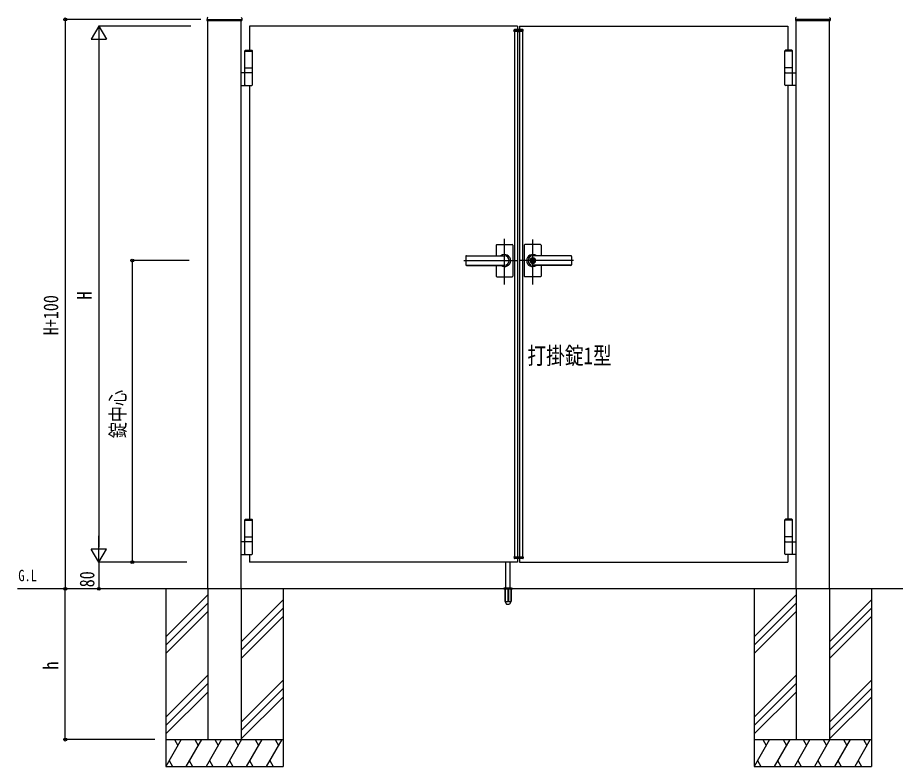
# Model space of a CAD drawing. Units: millimetres, scale not verified. Extents: x -4205 to 4205, y -2970 to 2970.
# Drawn here: x -1500 to 1120, y -658 to 1578 of the extents above; entities that cross this region are included whole.
import ezdxf
from ezdxf.enums import TextEntityAlignment as Align

# ---------------------------------------------------------------- set-up
doc = ezdxf.new("R2010")
doc.units = ezdxf.units.MM
doc.header["$LTSCALE"] = 10
for name, color, linetype in [('0-2_USER1', 3, 'Continuous'), ('0-3_YKK_12', 2, 'Continuous'), ('0-5_YKK_A1', 4, 'Continuous'), ('0-6_YKK_D', 6, 'Continuous')]:
    doc.layers.add(name, color=color, linetype=linetype)
doc.styles.add('ＭＳ ゴシック', font='')
doc.styles.get('ＭＳ ゴシック').set_extended_font_data('MS Gothic')

msp = doc.modelspace()

# ---------------------------------------------------------------- linework, layer by layer
at = {"layer": '0-3_YKK_12'}
for p, q in [((-4.98, 1534.33), (-4.98, 1544.33)), ((-46.98, 781.42), (-46.98, 916.89)), ((37.02, 780.73), (37.02, 915.51)), ((-168.24, 852.33), (-7.98, 852.33)), ((158.28, 852.33), (-1.98, 852.33))]:
    msp.add_line(p, q, dxfattribs=at)
at = {"layer": '0-5_YKK_A1'}
for p, q in [((-934.73, 1576.02), (-935.08, 1569.36)), ((-932.98, 1572.33), (-932.98, 1568.83)), ((-831.23, 1576.02), (-830.88, 1569.36)), ((821.27, 1576.02), (820.92, 1569.36)), ((923.02, 1572.33), (923.02, 1568.83)), ((924.77, 1576.02), (925.12, 1569.36)), ((-934.58, 1568.83), (-831.38, 1568.83)), ((-932.98, -127.67), (-932.98, 1568.83)), ((-832.98, -127.67), (-832.98, 1568.83)), ((-7.98, 1552.33), (-7.98, 1541.83)), ((-1.98, 1552.33), (-1.98, 1541.83)), ((821.42, 1568.83), (924.62, 1568.83)), ((823.02, -127.67), (823.02, 1568.83)), ((923.02, -127.67), (923.02, 1568.83)), ((-18.88, 1536.83), (-18.67, 1540.88)), ((-18.88, 1536.83), (8.92, 1536.83)), ((7.71, 1541.83), (-17.67, 1541.83)), ((-16.98, 1538.83), (7.02, 1538.83)), ((-16.98, 1538.83), (-16.98, 1536.83)), ((-16.98, 1536.83), (-16.98, -32.17)), ((-7.98, 1536.83), (-7.98, -32.17)), ((-1.98, 1536.83), (-1.98, -32.17)), ((7.02, 1538.83), (7.02, 1536.83)), ((7.02, 1536.83), (7.02, -32.17)), ((8.92, 1536.83), (8.71, 1540.88)), ((-820.48, 1480.33), (-822.48, 1478.33)), ((-822.48, 1478.33), (-799.48, 1478.33)), ((-822.48, 1477.33), (-799.48, 1477.33)), ((-820.48, 1480.33), (-801.48, 1480.33)), ((-801.48, 1480.33), (-799.48, 1478.33)), ((791.52, 1480.33), (789.52, 1478.33)), ((812.52, 1478.33), (789.52, 1478.33)), ((812.52, 1477.33), (789.52, 1477.33)), ((810.52, 1480.33), (791.52, 1480.33)), ((810.52, 1480.33), (812.52, 1478.33)), ((-822.48, 1427.33), (-799.48, 1427.33)), ((812.52, 1427.33), (789.52, 1427.33)), ((-799.48, 1413.33), (-832.98, 1413.33)), ((-822.48, 1376.83), (-822.48, 1411.83)), ((-799.48, 1376.83), (-799.48, 1411.83)), ((789.52, 1413.33), (823.02, 1413.33)), ((789.52, 1376.83), (789.52, 1411.83)), ((812.52, 1376.83), (812.52, 1411.83)), ((-832.98, 1375.33), (-800.98, 1375.33)), ((-807.98, 1375.33), (-807.98, 80.33)), ((823.02, 1375.33), (791.02, 1375.33)), ((798.02, 1375.33), (798.02, 80.33)), ((-71.98, 898.33), (-71.98, 866.83)), ((-69.98, 900.33), (-23.98, 900.33)), ((-21.98, 898.33), (-21.98, 852.33)), ((12.02, 898.33), (12.02, 852.33)), ((60.02, 900.33), (14.02, 900.33)), ((62.02, 898.33), (62.02, 866.83)), ((-162.98, 864.83), (-162.98, 839.83)), ((-160.98, 866.83), (-46.98, 866.83)), ((-160.98, 866.33), (-46.98, 866.33)), ((151.02, 866.83), (37.02, 866.83)), ((151.02, 866.33), (37.02, 866.33)), ((153.02, 864.83), (153.02, 839.83)), ((-21.98, 852.33), (-21.98, 806.33)), ((12.02, 852.33), (12.02, 806.33)), ((36.12, 856.88), (36.12, 853.83)), ((36.12, 856.88), (37.92, 856.88)), ((37.44, 853.01), (36.12, 853.83)), ((37.44, 851.65), (36.12, 850.83)), ((36.12, 850.83), (36.12, 847.78)), ((36.12, 847.78), (37.92, 847.78)), ((38.02, 860.53), (37.02, 860.53)), ((38.02, 844.13), (37.02, 844.13)), ((37.92, 856.88), (37.92, 854.28)), ((37.92, 850.38), (37.92, 847.78)), ((39.72, 853.33), (38.1, 854)), ((38.1, 850.66), (39.72, 851.33)), ((39.72, 853.33), (39.72, 851.33)), ((-160.98, 838.33), (-46.98, 838.33)), ((-160.98, 837.83), (-46.98, 837.83)), ((-71.98, 837.83), (-71.98, 806.33)), ((151.02, 838.33), (37.02, 838.33)), ((151.02, 837.83), (37.02, 837.83)), ((62.02, 837.83), (62.02, 806.33)), ((-69.98, 804.33), (-23.98, 804.33)), ((60.02, 804.33), (14.02, 804.33)), ((-820.48, 80.33), (-822.48, 78.33)), ((-820.48, 80.33), (-801.48, 80.33)), ((-801.48, 80.33), (-799.48, 78.33)), ((791.52, 80.33), (789.52, 78.33)), ((810.52, 80.33), (791.52, 80.33)), ((810.52, 80.33), (812.52, 78.33)), ((-822.48, 78.33), (-799.48, 78.33)), ((-822.48, 77.33), (-799.48, 77.33)), ((812.52, 78.33), (789.52, 78.33)), ((812.52, 77.33), (789.52, 77.33)), ((-822.48, 27.33), (-799.48, 27.33)), ((812.52, 27.33), (789.52, 27.33)), ((-799.48, 13.33), (-832.98, 13.33)), ((-822.48, -23.17), (-822.48, 11.83)), ((-799.48, -23.17), (-799.48, 11.83)), ((789.52, 13.33), (823.02, 13.33)), ((789.52, -23.17), (789.52, 11.83)), ((812.52, -23.17), (812.52, 11.83)), ((-832.98, -24.67), (-800.98, -24.67)), ((-807.98, -24.67), (-807.98, -47.67)), ((823.02, -24.67), (791.02, -24.67)), ((798.02, -24.67), (798.02, -47.67)), ((-7.98, -47.67), (-807.98, -47.67)), ((-42.98, -124.67), (-42.98, -47.17)), ((-29.98, -124.67), (-29.98, -47.17)), ((-18.88, -32.17), (8.92, -32.17)), ((-18.88, -32.17), (-18.67, -36.22)), ((7.71, -37.17), (-17.67, -37.17)), ((-16.98, -34.17), (-16.98, -32.17)), ((-16.98, -34.17), (7.02, -34.17)), ((-7.98, -37.17), (-7.98, -47.67)), ((-1.98, -37.17), (-1.98, -47.67)), ((-1.98, -47.67), (798.02, -47.67)), ((7.02, -34.17), (7.02, -32.17)), ((8.92, -32.17), (8.71, -36.22)), ((1373.02, -127.67), (-1500.45, -127.67)), ((-1057.98, -127.67), (-1057.98, -657.67)), ((-932.98, -127.67), (-932.98, -577.67)), ((-832.98, -127.67), (-832.98, -577.67)), ((-707.98, -127.67), (-707.98, -657.67)), ((-49.48, -126.83), (-49.48, -127.67)), ((-49.48, -127.67), (-23.48, -127.67)), ((-49.19, -126.13), (-23.77, -126.13)), ((-45.48, -124.67), (-48.82, -125.89)), ((-45.73, -127.67), (-45.73, -164.7)), ((-45.48, -124.67), (-27.48, -124.67)), ((-45.17, -127.67), (-45.17, -165.67)), ((-37.48, -127.67), (-37.48, -165.67)), ((-35.48, -127.67), (-35.48, -165.67)), ((-27.79, -127.67), (-27.79, -165.67)), ((-27.48, -124.67), (-24.14, -125.89)), ((-27.23, -127.67), (-27.23, -164.7)), ((-23.48, -126.83), (-23.48, -127.67)), ((698.02, -127.67), (698.02, -657.67)), ((823.02, -127.67), (823.02, -577.67)), ((923.02, -127.67), (923.02, -577.67)), ((1048.02, -127.67), (1048.02, -657.67)), ((-932.98, -145.46), (-1057.98, -270.46)), ((823.02, -145.46), (698.02, -270.46)), ((-932.98, -170.46), (-1057.98, -295.46)), ((-707.98, -160.46), (-832.98, -285.46)), ((-45.73, -164.7), (-40.84, -173.17)), ((-45.17, -165.67), (-37.48, -165.67)), ((-39.97, -173.67), (-32.99, -173.67)), ((-37.48, -164.7), (-35.48, -164.7)), ((-35.48, -165.67), (-27.79, -165.67)), ((-27.23, -164.7), (-32.12, -173.17)), ((823.02, -170.46), (698.02, -295.46)), ((1048.02, -160.46), (923.02, -285.46)), ((-932.98, -195.46), (-1057.98, -320.46)), ((-707.98, -185.46), (-832.98, -310.46)), ((823.02, -195.46), (698.02, -320.46)), ((1048.02, -185.46), (923.02, -310.46)), ((-707.98, -210.46), (-832.98, -335.46)), ((1048.02, -210.46), (923.02, -335.46)), ((-932.98, -385.46), (-1057.98, -510.46)), ((823.02, -385.46), (698.02, -510.46)), ((-932.98, -410.46), (-1057.98, -535.46)), ((-707.98, -400.46), (-832.98, -525.46)), ((823.02, -410.46), (698.02, -535.46)), ((1048.02, -400.46), (923.02, -525.46)), ((-932.98, -435.46), (-1057.98, -560.46)), ((-707.98, -425.46), (-832.98, -550.46)), ((823.02, -435.46), (698.02, -560.46)), ((1048.02, -425.46), (923.02, -550.46)), ((-707.98, -450.46), (-832.98, -575.46)), ((1048.02, -450.46), (923.02, -575.46)), ((-1057.98, -577.67), (-707.98, -577.67)), ((-1011.79, -577.67), (-1057.98, -657.67)), ((-1031.79, -577.67), (-1021.79, -594.99)), ((-951.79, -577.67), (-997.98, -657.67)), ((-971.79, -577.67), (-961.79, -594.99)), ((-891.79, -577.67), (-937.98, -657.67)), ((-932.98, -577.67), (-832.98, -577.67)), ((-911.79, -577.67), (-901.79, -594.99)), ((-831.79, -577.67), (-877.98, -657.67)), ((-851.79, -577.67), (-841.79, -594.99)), ((-771.79, -577.67), (-817.98, -657.67)), ((-791.79, -577.67), (-781.79, -594.99)), ((-711.79, -577.67), (-757.98, -657.67)), ((-731.79, -577.67), (-721.79, -594.99)), ((698.02, -577.67), (1048.02, -577.67)), ((744.21, -577.67), (698.02, -657.67)), ((724.21, -577.67), (734.21, -594.99)), ((804.21, -577.67), (758.02, -657.67)), ((784.21, -577.67), (794.21, -594.99)), ((864.21, -577.67), (818.02, -657.67)), ((823.02, -577.67), (923.02, -577.67)), ((844.21, -577.67), (854.21, -594.99)), ((924.21, -577.67), (878.02, -657.67)), ((904.21, -577.67), (914.21, -594.99)), ((984.21, -577.67), (938.02, -657.67)), ((964.21, -577.67), (974.21, -594.99)), ((1044.21, -577.67), (998.02, -657.67)), ((1024.21, -577.67), (1034.21, -594.99)), ((-1047.98, -640.35), (-1037.98, -657.67)), ((-987.98, -640.35), (-977.98, -657.67)), ((-927.98, -640.35), (-917.98, -657.67)), ((-867.98, -640.35), (-857.98, -657.67)), ((-807.98, -640.35), (-797.98, -657.67)), ((-747.98, -640.35), (-737.98, -657.67)), ((708.02, -640.35), (718.02, -657.67)), ((768.02, -640.35), (778.02, -657.67)), ((828.02, -640.35), (838.02, -657.67)), ((888.02, -640.35), (898.02, -657.67)), ((948.02, -640.35), (958.02, -657.67)), ((1008.02, -640.35), (1018.02, -657.67)), ((-1057.98, -657.67), (-707.98, -657.67)), ((698.02, -657.67), (1048.02, -657.67))]:
    msp.add_line(p, q, dxfattribs=at)
for points in [[(-932.98, 1572.33), (-832.98, 1572.33), (-832.98, 1568.83)], [(923.02, 1572.33), (823.02, 1572.33), (823.02, 1568.83)], [(-7.98, 1552.33), (-807.98, 1552.33), (-807.98, 1480.33)], [(-1.98, 1552.33), (798.02, 1552.33), (798.02, 1480.33)], [(-822.48, 1413.33), (-822.48, 1427.33), (-822.48, 1478.33)], [(-799.48, 1413.33), (-799.48, 1427.33), (-799.48, 1478.33)], [(789.52, 1413.33), (789.52, 1427.33), (789.52, 1478.33)], [(812.52, 1413.33), (812.52, 1427.33), (812.52, 1478.33)], [(-822.48, 13.33), (-822.48, 27.33), (-822.48, 78.33)], [(-799.48, 13.33), (-799.48, 27.33), (-799.48, 78.33)], [(789.52, 13.33), (789.52, 27.33), (789.52, 78.33)], [(812.52, 13.33), (812.52, 27.33), (812.52, 78.33)]]:
    msp.add_lwpolyline(points, dxfattribs=at)
msp.add_circle((37.02, 852.33), 6.6, dxfattribs=at)
for centre, radius, start, end in [((-932.73, 1575.91), 2, 99.00123, 177), ((-833.23, 1575.91), 2, 3, 80.99877), ((823.27, 1575.91), 2, 99.00123, 177), ((922.77, 1575.91), 2, 3, 80.99877), ((-934.58, 1569.33), 0.5, 177, 270), ((-831.38, 1569.33), 0.5, 270, 3), ((821.42, 1569.33), 0.5, 177, 270), ((924.62, 1569.33), 0.5, 270, 3), ((-17.67, 1540.83), 1, 90, 177), ((7.71, 1540.83), 1, 3, 90), ((-820.98, 1411.83), 1.5, 90, 180), ((-800.98, 1411.83), 1.5, 360, 90), ((791.02, 1411.83), 1.5, 90, 180), ((811.02, 1411.83), 1.5, 360, 90), ((-820.98, 1376.83), 1.5, 180, 270), ((-800.98, 1376.83), 1.5, 270, 360), ((791.02, 1376.83), 1.5, 180, 270), ((811.02, 1376.83), 1.5, 270, 360), ((-69.98, 898.33), 2, 90, 180), ((-23.98, 898.33), 2, 360, 90), ((14.02, 898.33), 2, 90, 180), ((60.02, 898.33), 2, 0, 90), ((-160.98, 864.83), 2, 90, 180), ((-160.98, 864.33), 2, 90, 180), ((-46.98, 852.33), 18, 359.99634, 126.33606), ((-46.98, 852.33), 14, 270, 90), ((37.02, 852.33), 18, 53.66394, 180.00366), ((37.02, 852.33), 14, 90, 270), ((151.02, 864.83), 2, 0, 90), ((151.02, 864.33), 2, 0, 90), ((-160.98, 840.33), 2, 180, 270), ((-160.98, 839.83), 2, 180, 270), ((-46.98, 852.33), 18, 233.66394, 359.99634), ((37.02, 852.33), 18, 180.00366, 306.33606), ((37.02, 852.33), 8.2, 90, 270), ((37.02, 852.33), 4, 103.00288, 256.99712), ((37.02, 852.33), 2, 116.74368, 243.25632), ((37.02, 852.33), 0.8, 301.82132, 58.17868), ((37.02, 852.33), 4, 283.00288, 76.99712), ((38.22, 854.28), 0.3, 180, 247.38014), ((38.22, 850.38), 0.3, 112.61986, 180), ((38.02, 852.33), 8.2, 270, 90), ((151.02, 840.33), 2, 270, 0), ((151.02, 839.83), 2, 270, 0), ((-69.98, 806.33), 2, 180, 270), ((-23.98, 806.33), 2, 270, 360), ((14.02, 806.33), 2, 180, 270), ((60.02, 806.33), 2, 270, 0), ((-820.98, 11.83), 1.5, 90, 180), ((-800.98, 11.83), 1.5, 360, 90), ((791.02, 11.83), 1.5, 90, 180), ((811.02, 11.83), 1.5, 360, 90), ((-820.98, -23.17), 1.5, 180, 270), ((-800.98, -23.17), 1.5, 270, 360), ((791.02, -23.17), 1.5, 180, 270), ((811.02, -23.17), 1.5, 270, 360), ((-17.67, -36.17), 1, 183, 270), ((7.71, -36.17), 1, 270, 357), ((-48.48, -126.83), 1, 110, 180), ((-24.48, -126.83), 1, 0, 70), ((-39.97, -172.67), 1, 210, 270), ((-32.99, -172.67), 1, 270, 330)]:
    msp.add_arc(centre, radius, start, end, dxfattribs=at)
at = {"layer": '0-6_YKK_D'}
for p, q in [((-952.98, 1572.33), (-1359, 1572.33)), ((-1358, 1572.33), (-1358, -127.67)), ((-1257.98, 1552.33), (-1280.48, 1513.36)), ((-982.98, 1552.33), (-1258.98, 1552.33)), ((-1257.98, 1552.33), (-1235.48, 1513.36)), ((-1257.98, 1552.33), (-1257.98, 1474.39)), ((-1280.48, 1513.36), (-1235.48, 1513.36)), ((-1257.98, 1507.33), (-1257.98, -2.67)), ((-988.06, 852.33), (-1158.98, 852.33)), ((-1157.98, 852.33), (-1157.98, -47.67)), ((-1257.98, -47.67), (-1257.98, 30.27)), ((-1257.98, -47.67), (-1280.48, -8.7)), ((-1235.48, -8.7), (-1280.48, -8.7)), ((-1257.98, -47.67), (-1235.48, -8.7)), ((-995.47, -47.67), (-1259, -47.67)), ((-995.47, -47.67), (-1258.98, -47.67)), ((-1258, -47.67), (-1258, -127.67)), ((-995.47, -47.67), (-1158.98, -47.67)), ((-1090.48, -127.67), (-1359, -127.67)), ((-1082.62, -127.67), (-1359, -127.67)), ((-1358, -577.67), (-1358, -127.67)), ((-1252.98, -127.67), (-1259, -127.67)), ((-1090.48, -577.67), (-1359, -577.67))]:
    msp.add_line(p, q, dxfattribs=at)
for centre in [(-1358, 1572.33), (-1157.98, 852.33), (-1157.98, -47.67), (-1358, -127.67), (-1358, -127.67), (-1258, -127.67), (-1358, -577.67)]:
    msp.add_circle(centre, 4.25, dxfattribs=at)

# ---------------------------------------------------------------- texts
at = {"layer": '0-2_USER1', "style": 'ＭＳ ゴシック', "width": 0.8}
for s, height, p in [('打掛錠1型', 51.32, (20.91, 527.62)), ('G.L', 33.99, (-1498.18, -114.84))]:
    msp.add_text(s, height=height, dxfattribs=at).set_placement(p, align=Align.BOTTOM_LEFT)
at = {"layer": '0-6_YKK_D', "style": 'ＭＳ ゴシック', "width": 0.8}
for s, p in [('H+100', (-1366, 629.53)), ('H', (-1265.98, 736.33)), ('錠中心', (-1165.98, 322.33)), ('80', (-1258, -122.87)), ('h', (-1366, -368.67))]:
    msp.add_text(s, height=43.99, rotation=90, dxfattribs=at).set_placement(p, align=Align.BOTTOM_LEFT)

doc.saveas('drawing.dxf')
